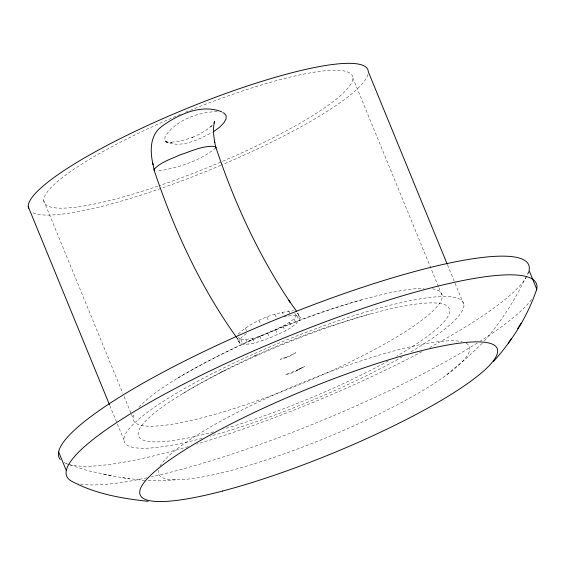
<?xml version="1.0" encoding="UTF-8"?>
<svg xmlns="http://www.w3.org/2000/svg" width="565" height="565" viewBox="0 0 565 565"><rect width="100%" height="100%" fill="white"/><g stroke="black" fill="none" stroke-linecap="round" stroke-linejoin="round"><path stroke-width="0.42" stroke-dasharray="2.83 2.12" d="M236.707 337.609L237.674 338.986C250.747 341.345 263.594 334.508 275.487 329.896C283.305 325.334 293.962 321.986 297.819 313.123L300.22 317.756C294.492 328.844 280.494 332.644 269.971 337.927C260.458 340.985 250.246 345.921 240.083 343.612L238.931 341.931L239.878 339.431L242.844 336.274L247.632 332.679M528.409 272.019C516.664 297.444 501.635 321.676 482.898 342.552M215.872 147.889C199.403 161.258 177.495 168.123 156.667 171.244M212.384 124.936L210.244 127.344L211.585 125.946L206.041 130.261L199.155 134.315L191.401 137.825L192.933 137.168L184.847 139.901L176.986 141.667L169.895 142.331L171.831 142.324L166.082 141.85L168.377 142.571L164.422 141.031C179.91 149.273 198.386 139.668 212.412 132.309M482.305 343.188L468.583 356.409L445.34 375.852M238.063 334.169C253.092 320.687 273.481 312.572 293.518 310.701M182.742 393.614C227.413 366.791 275.106 345.236 324.261 328.046L363.09 315.807L370.569 313.935M177.417 378.31C235.725 343.965 298.574 317.417 363.754 299.266M220.068 372.561L225.633 369.884M254.434 355.957L256.898 354.778M284.478 325.92L285.283 325.56M248.607 341.112L251.114 340.074M175.715 479.826L160.312 480.85L147.465 480.653M300.22 317.756L299.076 316.075L295.919 315.334L290.968 315.581L284.562 316.796L282.154 312.17M217.165 111.503C197.927 112.266 175.962 119.907 165.044 136.589L164.888 139.908L166.816 142.401M144.894 480.554L121.941 477.623M70.131 464.939L87.483 470.596L111.87 475.786M103.663 474.381L129.555 478.929M63.944 462.537L69.361 464.635M297.473 312.989L299.076 316.075M296.872 315.63L299.281 320.256M294.718 313.017L295.919 315.334M293.906 318.787L296.314 323.42M288.567 310.948L290.17 314.034M289.118 322.382L291.526 327.015M282.839 326.175L285.24 330.8M274.724 314.274L277.132 318.907M275.487 329.896L277.888 334.522M266.779 317.127L269.187 321.76M267.57 333.301L269.971 337.927M258.862 320.539L261.27 325.165M259.625 336.154L262.026 340.78M252.195 338.258L254.596 342.891M245.224 328.046L247.23 331.902M245.782 339.48L248.19 344.113M240.831 339.727L243.24 344.353M238.677 337.114L239.878 339.431M240.083 343.612L236.53 337.305L238.931 341.931M447.558 264.971L463.943 304.923M352.835 77.878L438.581 286.942M438.913 287.762L442.261 295.926M43.724 200.533L122.767 393.268M124.109 396.531L131.144 413.686M131.476 414.498L133.149 418.587M109.843 405.614L123.883 439.86M432.472 288.835A166.611 29.79 -22.3 0 1 303.596 382.929A166.611 29.79 -22.3 0 1 134.929 412.725M138.919 407.316A166.611 29.79 -22.3 0 1 271.108 331.881A166.611 29.79 -22.3 0 1 424.124 288.291M185.588 112.216A166.611 29.79 -22.3 0 1 352.278 81.127A166.611 29.79 -22.3 0 1 159.648 185.553M157.925 186.139A166.611 29.79 -22.3 0 1 44.155 197.658A166.611 29.79 -22.3 0 1 180.736 114.229M202.122 438.376A183.286 32.77 -22.3 0 1 158.963 404.187A183.286 32.77 -22.3 0 1 408.283 301.089A183.286 32.77 -22.3 0 1 409.731 352.518M402.442 356.727A183.286 32.77 -22.3 0 1 210.251 436.18M213.577 431.851A167.939 30.03 -22.3 0 1 169.394 402.111A167.939 30.03 -22.3 0 1 399.858 306.823A167.939 30.03 -22.3 0 1 396.651 356.155M388.339 360.844A167.939 30.03 -22.3 0 1 223.613 429.04M368.006 74.312A183.286 32.77 -22.3 0 1 221.614 164.98M220.809 165.326A183.286 32.77 -22.3 0 1 31.626 212.03M466.167 343.223A167.975 30.037 -22.3 0 1 327.432 437.246A167.975 30.037 -22.3 0 1 158.334 470.32M159.909 466.33A167.975 30.037 -22.3 0 1 301.089 383.127A167.975 30.037 -22.3 0 1 462.156 341.754M528.96 271.101A253.805 45.384 -22.3 0 1 527.166 275.685M526.792 276.384A253.805 45.384 -22.3 0 1 429.901 347.419M422.006 351.642A253.805 45.384 -22.3 0 1 196.712 444.132M188.237 446.64A253.805 45.384 -22.3 0 1 69.728 464.698M68.979 464.501A253.805 45.384 -22.3 0 1 64.488 462.82M531.531 299.514A253.805 45.384 -22.3 0 1 480.264 341.14M477.241 343.054A253.805 45.384 -22.3 0 1 151.3 476.867M147.006 477.806A253.805 45.384 -22.3 0 1 78.154 483.555M301.83 367.73L293.913 372.392L285.318 374.764L298.603 369.496L296.131 370.675L304.768 366.516L299.203 369.192L301.83 367.73M295.643 352.786L287.705 357.257L280.339 359.276L286.702 357.108L285.897 357.468L295.643 352.786"/><path stroke-width="0.85" d="M213.951 123.043L214.636 121.539C212.602 128.382 213.697 135.657 214.771 142.571L214.368 140.572L215.872 147.889L215.597 146.526C203.308 145.099 191.358 151.3 179.868 154.951C171.018 159.048 160.848 162.028 154.04 169.345L154.309 170.708C173.921 229.411 200.151 286.427 236.219 336.924M493.506 361.43C512.42 340.575 527.767 315.927 536.75 289.174L529.094 270.501A253.805 45.384 -22.3 0 0 284.548 316.005A253.805 45.384 -22.3 0 0 60.222 459.514M508.331 343.23L511.53 338.294M517.674 328.59L521.092 323.307M213.824 131.497L219.623 127.21L223.782 122.965L226.014 119.046L226.177 115.726L224.241 113.233L222.688 112.633M148.242 501.325C121.948 498.549 95.146 493.867 71.607 481.211A253.805 45.384 -22.3 0 1 283.891 338.061A253.805 45.384 -22.3 0 1 536.453 290.389M221.699 111.778C201.062 103.635 177.678 114.617 161.082 126.941C149.577 135.967 150.064 151.858 153.08 164.754M296.674 311.442L289.019 300.622L290.099 302.219C257.979 254.236 233.762 201.239 215.597 146.526M447.219 264.159L368.302 71.741A183.286 32.77 -22.3 0 0 192.693 106.1A183.286 32.77 -22.3 0 0 28.511 208.238M28.25 206.67L109.504 404.794M58.654 451.908L66.31 470.581M152.677 162.762L154.309 170.708M222.377 491.084A192.919 34.493 -22.3 0 0 497.475 352.772A192.919 34.493 -22.3 0 0 236.205 421.285A192.919 34.493 -22.3 0 0 222.377 491.084"/></g></svg>
